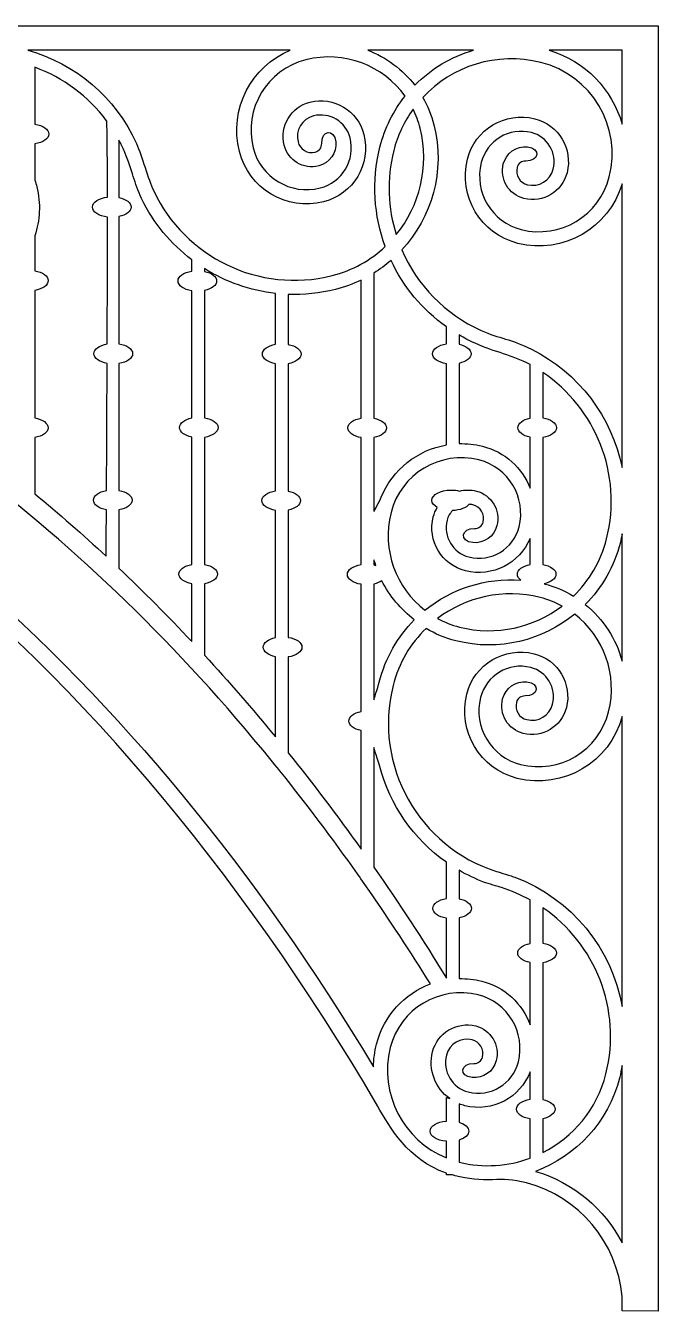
# Model space of a CAD drawing. Header units: centimetres. Extents: x -57 to 65, y -15 to 39.
# Drawn here: x 38.5 to 65, y -14.8 to 39.1 of the extents above; entities that cross this region are included whole.
import ezdxf

# ---------------------------------------------------------------- set-up
doc = ezdxf.new("R2010")
doc.units = ezdxf.units.CM
doc.header["$MEASUREMENT"] = 0
doc.layers.add('layer 1', color=7, linetype='Continuous')

msp = doc.modelspace()

# ---------------------------------------------------------------- linework, layer by layer
at = {"layer": 'layer 1', "color": 251}
for points, knots in [([(3.65986, 39.08282), (3.65986, 39.08282), (3.65986, 39.07591), (3.65986, 39.07591), (3.65986, 39.07591), (3.65986, 39.07591), (-57.24588, 39.08034), (-57.24588, 39.08034), (-57.24588, 39.08034), (-57.24588, 39.08034), (-57.24588, -14.76197), (-57.24588, -14.76197), (-57.24588, -14.76197), (-57.24588, -14.76197), (-55.72585, -14.75709), (-55.72585, -14.75709), (-55.72585, -14.75709), (-55.72585, -14.75709), (-55.72585, -14.15892), (-55.72585, -14.15892), (-55.72585, -14.15892), (-55.53004, -11.87684), (-53.9059, -9.97495), (-51.72323, -9.39904), (-51.72323, -9.39904), (-51.13109, -9.24296), (-50.75898, -9.24624), (-50.29951, -9.26229), (-50.29951, -9.26229), (-49.78382, -9.28082), (-49.25766, -9.23098), (-48.73159, -9.09885), (-48.73159, -9.09885), (-48.67626, -9.0851), (-48.62491, -9.06736), (-48.57143, -9.05167), (-48.57143, -9.05167), (-48.57143, -9.05167), (-48.35788, -9.05167), (-48.35788, -9.05167), (-48.35788, -9.05167), (-48.35788, -9.05167), (-48.35788, -8.98613), (-48.35788, -8.98613), (-48.35788, -8.98613), (-46.73037, -8.41998), (-45.999, -7.06579), (-45.47471, -6.17062), (-45.47471, -6.17062), (-33.79489, 13.76541), (-17.38569, 27.05625), (1.39472, 28.83878), (1.39472, 28.83878), (3.35133, 29.02439), (4.46767, 29.02138), (6.13766, 28.8723), (6.13766, 28.8723), (25.02529, 27.18697), (41.53106, 13.86767), (53.26347, -6.15909), (53.26347, -6.15909), (53.78803, -7.05444), (54.5194, -8.40854), (56.14665, -8.97469), (56.14665, -8.97469), (56.14665, -8.97469), (56.14665, -9.04031), (56.14665, -9.04031), (56.14665, -9.04031), (56.14665, -9.04031), (56.36082, -9.04031), (56.36082, -9.04031), (56.36082, -9.04031), (56.41394, -9.0561), (56.46564, -9.07366), (56.52089, -9.08723), (56.52089, -9.08723), (57.04669, -9.21954), (57.57285, -9.26938), (58.0888, -9.25103), (58.0888, -9.25103), (58.54774, -9.2348), (58.92074, -9.23143), (59.51226, -9.3876), (59.51226, -9.3876), (61.69492, -9.96333), (63.31906, -11.86549), (63.51488, -14.14757), (63.51488, -14.14757), (63.51488, -14.14757), (63.51488, -14.74565), (63.51488, -14.74565), (63.51488, -14.74565), (63.51488, -14.74565), (65.0349, -14.7507), (65.0349, -14.7507), (65.0349, -14.7507), (65.0349, -14.7507), (65.0349, 39.09178), (65.0349, 39.09178), (65.0349, 39.09178), (65.0349, 39.09178), (3.65986, 39.08282), (3.65986, 39.08282)], [0, 0, 0, 0, 0.03846154, 0.03846154, 0.03846154, 0.03846154, 0.07692308, 0.07692308, 0.07692308, 0.07692308, 0.11538462, 0.11538462, 0.11538462, 0.11538462, 0.15384615, 0.15384615, 0.15384615, 0.15384615, 0.19230769, 0.19230769, 0.19230769, 0.19230769, 0.23076923, 0.23076923, 0.23076923, 0.23076923, 0.26923077, 0.26923077, 0.26923077, 0.26923077, 0.30769231, 0.30769231, 0.30769231, 0.30769231, 0.34615385, 0.34615385, 0.34615385, 0.34615385, 0.38461538, 0.38461538, 0.38461538, 0.38461538, 0.42307692, 0.42307692, 0.42307692, 0.42307692, 0.46153846, 0.46153846, 0.46153846, 0.46153846, 0.5, 0.5, 0.5, 0.5, 0.53846154, 0.53846154, 0.53846154, 0.53846154, 0.57692308, 0.57692308, 0.57692308, 0.57692308, 0.61538462, 0.61538462, 0.61538462, 0.61538462, 0.65384615, 0.65384615, 0.65384615, 0.65384615, 0.69230769, 0.69230769, 0.69230769, 0.69230769, 0.73076923, 0.73076923, 0.73076923, 0.73076923, 0.76923077, 0.76923077, 0.76923077, 0.76923077, 0.80769231, 0.80769231, 0.80769231, 0.80769231, 0.84615385, 0.84615385, 0.84615385, 0.84615385, 0.88461538, 0.88461538, 0.88461538, 0.88461538, 0.92307692, 0.92307692, 0.92307692, 0.92307692, 0.96153846, 0.96153846, 0.96153846, 0.96153846, 1, 1, 1, 1]), ([(49.60485, 38.06998), (47.96413, 37.39217), (47.02373, 35.60051), (47.46857, 33.82827), (47.46857, 33.82827), (47.86002, 32.27002), (49.44106, 31.32466), (50.99922, 31.71575), (50.99922, 31.71575), (52.24575, 32.02889), (53.00159, 33.29377), (52.68872, 34.54004), (52.68872, 34.54004), (52.43819, 35.53737), (51.42667, 36.14183), (50.42969, 35.8913), (50.42969, 35.8913), (49.63172, 35.69088), (49.1484, 34.88129), (49.34883, 34.08367), (49.34883, 34.08367), (49.50916, 33.4456), (50.15717, 33.05894), (50.79516, 33.21919), (50.79516, 33.21919), (51.25711, 33.33537), (51.5534, 33.77027), (51.51127, 34.22991), (51.51127, 34.22991), (51.45806, 34.8075), (50.89439, 34.71412), (50.91914, 34.15959), (50.91914, 34.15959), (50.9265, 33.99331), (50.81653, 33.83882), (50.64972, 33.79714), (50.64972, 33.79714), (50.33135, 33.71723), (50.00623, 33.91065), (49.92686, 34.22867), (49.92686, 34.22867), (49.80643, 34.70694), (50.09731, 35.19354), (50.57451, 35.31344), (50.57451, 35.31344), (51.25161, 35.48362), (51.94112, 35.0716), (52.11068, 34.39504), (52.11068, 34.39504), (52.34347, 33.46901), (51.77954, 32.52631), (50.85378, 32.29369), (50.85378, 32.29369), (49.61674, 31.98313), (48.3577, 32.73649), (48.04669, 33.97344), (48.04669, 33.97344), (47.63813, 35.59971), (48.62863, 37.25489), (50.25437, 37.66319), (50.25437, 37.66319), (51.86689, 38.0682), (53.49866, 37.41239), (54.41804, 36.14094), (54.41804, 36.14094), (53.93312, 35.52885), (53.56437, 34.80981), (53.36147, 34.0035), (53.36147, 34.0035), (53.00159, 32.57012), (53.11191, 31.13177), (53.5845, 29.84125), (53.5845, 29.84125), (52.97534, 29.2704), (52.21887, 28.84047), (51.35333, 28.62293), (51.35333, 28.62293), (48.28738, 27.85307), (45.17292, 29.40742), (43.87815, 32.16821), (43.87815, 32.16821), (43.63037, 32.69543), (43.39598, 33.60966), (43.15068, 34.15613), (43.15068, 34.15613), (42.276, 36.10245), (40.58189, 37.50879), (38.59929, 38.06998), (38.59929, 38.06998), (38.59929, 38.06998), (49.60485, 38.06998), (49.60485, 38.06998)], [0, 0, 0, 0, 0.04347826, 0.04347826, 0.04347826, 0.04347826, 0.08695652, 0.08695652, 0.08695652, 0.08695652, 0.13043478, 0.13043478, 0.13043478, 0.13043478, 0.17391304, 0.17391304, 0.17391304, 0.17391304, 0.2173913, 0.2173913, 0.2173913, 0.2173913, 0.26086957, 0.26086957, 0.26086957, 0.26086957, 0.30434783, 0.30434783, 0.30434783, 0.30434783, 0.34782609, 0.34782609, 0.34782609, 0.34782609, 0.39130435, 0.39130435, 0.39130435, 0.39130435, 0.43478261, 0.43478261, 0.43478261, 0.43478261, 0.47826087, 0.47826087, 0.47826087, 0.47826087, 0.52173913, 0.52173913, 0.52173913, 0.52173913, 0.56521739, 0.56521739, 0.56521739, 0.56521739, 0.60869565, 0.60869565, 0.60869565, 0.60869565, 0.65217391, 0.65217391, 0.65217391, 0.65217391, 0.69565217, 0.69565217, 0.69565217, 0.69565217, 0.73913043, 0.73913043, 0.73913043, 0.73913043, 0.7826087, 0.7826087, 0.7826087, 0.7826087, 0.82608696, 0.82608696, 0.82608696, 0.82608696, 0.86956522, 0.86956522, 0.86956522, 0.86956522, 0.91304348, 0.91304348, 0.91304348, 0.91304348, 0.95652174, 0.95652174, 0.95652174, 0.95652174, 1, 1, 1, 1]), ([(57.28534, 38.06998), (56.35283, 37.79728), (55.50502, 37.29027), (54.82376, 36.5981), (54.82376, 36.5981), (54.31233, 37.2642), (53.62672, 37.77032), (52.85252, 38.06998), (52.85252, 38.06998), (52.85252, 38.06998), (57.28534, 38.06998), (57.28534, 38.06998)], [0, 0, 0, 0, 0.33333333, 0.33333333, 0.33333333, 0.33333333, 0.66666667, 0.66666667, 0.66666667, 0.66666667, 1, 1, 1, 1]), ([(63.51488, 20.58168), (63.08627, 22.70032), (61.70344, 24.55353), (59.72004, 25.53853), (59.72004, 25.53853), (58.85112, 25.97024), (58.3913, 25.97849), (57.60486, 26.32808), (57.60486, 26.32808), (56.08368, 27.00464), (54.91723, 28.22838), (54.28111, 29.69732), (54.28111, 29.69732), (55.53988, 31.05932), (56.11055, 33.00733), (55.62546, 34.94026), (55.62546, 34.94026), (55.52152, 35.35379), (55.36021, 35.73699), (55.15854, 36.08977), (55.15854, 36.08977), (56.38192, 37.39465), (58.25721, 38.01792), (60.11167, 37.55242), (60.11167, 37.55242), (62.22347, 37.02174), (63.51, 34.8718), (62.97994, 32.75946), (62.97994, 32.75946), (62.57147, 31.13372), (60.91584, 30.14322), (59.28984, 30.55161), (59.28984, 30.55161), (58.05307, 30.86226), (57.2997, 32.12183), (57.61036, 33.35913), (57.61036, 33.35913), (57.84289, 34.28454), (58.78541, 34.84856), (59.71144, 34.61595), (59.71144, 34.61595), (60.38791, 34.44603), (60.80002, 33.75679), (60.63046, 33.07934), (60.63046, 33.07934), (60.51012, 32.60205), (60.02369, 32.31152), (59.54525, 32.4316), (59.54525, 32.4316), (59.2275, 32.5115), (59.03355, 32.83599), (59.11327, 33.1549), (59.11327, 33.1549), (59.1554, 33.32144), (59.30997, 33.43114), (59.4759, 33.42378), (59.4759, 33.42378), (60.03043, 33.39931), (60.1239, 33.96315), (59.54649, 34.01619), (59.54649, 34.01619), (59.08693, 34.05831), (58.65194, 33.76167), (58.53586, 33.29989), (58.53586, 33.29989), (58.37569, 32.662), (58.76191, 32.01408), (59.39981, 31.85356), (59.39981, 31.85356), (60.19786, 31.65358), (61.00745, 32.13664), (61.20788, 32.93434), (61.20788, 32.93434), (61.45814, 33.9314), (60.85412, 34.94328), (59.85661, 35.19381), (59.85661, 35.19381), (58.61035, 35.50686), (57.34546, 34.75066), (57.03232, 33.50413), (57.03232, 33.50413), (56.64097, 31.94615), (57.58624, 30.36502), (59.14475, 29.97366), (59.14475, 29.97366), (61.04443, 29.49663), (62.9677, 30.61173), (63.51488, 32.4747), (63.51488, 32.4747), (63.51488, 32.4747), (63.51488, 20.58168), (63.51488, 20.58168)], [0, 0, 0, 0, 0.04347826, 0.04347826, 0.04347826, 0.04347826, 0.08695652, 0.08695652, 0.08695652, 0.08695652, 0.13043478, 0.13043478, 0.13043478, 0.13043478, 0.17391304, 0.17391304, 0.17391304, 0.17391304, 0.2173913, 0.2173913, 0.2173913, 0.2173913, 0.26086957, 0.26086957, 0.26086957, 0.26086957, 0.30434783, 0.30434783, 0.30434783, 0.30434783, 0.34782609, 0.34782609, 0.34782609, 0.34782609, 0.39130435, 0.39130435, 0.39130435, 0.39130435, 0.43478261, 0.43478261, 0.43478261, 0.43478261, 0.47826087, 0.47826087, 0.47826087, 0.47826087, 0.52173913, 0.52173913, 0.52173913, 0.52173913, 0.56521739, 0.56521739, 0.56521739, 0.56521739, 0.60869565, 0.60869565, 0.60869565, 0.60869565, 0.65217391, 0.65217391, 0.65217391, 0.65217391, 0.69565217, 0.69565217, 0.69565217, 0.69565217, 0.73913043, 0.73913043, 0.73913043, 0.73913043, 0.7826087, 0.7826087, 0.7826087, 0.7826087, 0.82608696, 0.82608696, 0.82608696, 0.82608696, 0.86956522, 0.86956522, 0.86956522, 0.86956522, 0.91304348, 0.91304348, 0.91304348, 0.91304348, 0.95652174, 0.95652174, 0.95652174, 0.95652174, 1, 1, 1, 1]), ([(63.51488, 34.97352), (63.09966, 36.41648), (61.98084, 37.61264), (60.45389, 38.06998), (60.45389, 38.06998), (60.45389, 38.06998), (63.51488, 38.06998), (63.51488, 38.06998), (63.51488, 38.06998), (63.51488, 38.06998), (63.51488, 34.97352), (63.51488, 34.97352)], [0, 0, 0, 0, 0.33333333, 0.33333333, 0.33333333, 0.33333333, 0.66666667, 0.66666667, 0.66666667, 0.66666667, 1, 1, 1, 1]), ([(41.92277, 24.94613), (41.91541, 22.98215), (41.90566, 21.08434), (41.89803, 19.62151), (41.89803, 19.62151), (41.57939, 19.56316), (41.34935, 19.40415), (41.34935, 19.21445), (41.34935, 19.21445), (41.34935, 19.02574), (41.57753, 18.86708), (41.89378, 18.8082), (41.89378, 18.8082), (41.8873, 17.61488), (41.88242, 16.86666), (41.88242, 16.86666), (41.88242, 16.86666), (40.90115, 17.77646), (39.90328, 18.64963), (38.88893, 19.486), (38.88893, 19.486), (38.88893, 19.486), (38.88893, 21.84134), (38.88893, 21.84134), (38.88893, 21.84134), (39.21306, 21.898), (39.44896, 22.05834), (39.44896, 22.25008), (39.44896, 22.25008), (39.44896, 22.44181), (39.21306, 22.60232), (38.88893, 22.6589), (38.88893, 22.6589), (38.88893, 22.6589), (38.88893, 28.00552), (38.88893, 28.00552), (38.88893, 28.00552), (39.21528, 28.0613), (39.45322, 28.22243), (39.45322, 28.41505), (39.45322, 28.41505), (39.45322, 28.60767), (39.21528, 28.76881), (38.88893, 28.82459), (38.88893, 28.82459), (38.88893, 28.82459), (38.88893, 30.29345), (38.88893, 30.29345), (38.88893, 30.29345), (39.10647, 30.93347), (39.15045, 31.64028), (38.97389, 32.34451), (38.97389, 32.34451), (38.94976, 32.43922), (38.9213, 32.53163), (38.88893, 32.62191), (38.88893, 32.62191), (38.88893, 32.62191), (38.88893, 34.1407), (38.88893, 34.1407), (38.88893, 34.1407), (39.22743, 34.19266), (39.47619, 34.35699), (39.47619, 34.55387), (39.47619, 34.55387), (39.47619, 34.7511), (39.22743, 34.91552), (38.88893, 34.96731), (38.88893, 34.96731), (38.88893, 34.96731), (38.88893, 37.34916), (38.88893, 37.34916), (38.88893, 37.34916), (40.08234, 36.91479), (41.13456, 36.13846), (41.90016, 35.10716), (41.90016, 35.10716), (41.9249, 35.07373), (41.93528, 33.78827), (41.93741, 31.91422), (41.93741, 31.91422), (41.57842, 31.87006), (41.30989, 31.69925), (41.30989, 31.49422), (41.30989, 31.49422), (41.30989, 31.28909), (41.57842, 31.1182), (41.93776, 31.07413), (41.93776, 31.07413), (41.93741, 29.49752), (41.93288, 27.62365), (41.92579, 25.76148), (41.92579, 25.76148), (41.60502, 25.70384), (41.37223, 25.54403), (41.37223, 25.35345), (41.37223, 25.35345), (41.37223, 25.16367), (41.60352, 25.00404), (41.92277, 24.94613)], [0, 0, 0, 0, 0.04, 0.04, 0.04, 0.04, 0.08, 0.08, 0.08, 0.08, 0.12, 0.12, 0.12, 0.12, 0.16, 0.16, 0.16, 0.16, 0.2, 0.2, 0.2, 0.2, 0.24, 0.24, 0.24, 0.24, 0.28, 0.28, 0.28, 0.28, 0.32, 0.32, 0.32, 0.32, 0.36, 0.36, 0.36, 0.36, 0.4, 0.4, 0.4, 0.4, 0.44, 0.44, 0.44, 0.44, 0.48, 0.48, 0.48, 0.48, 0.52, 0.52, 0.52, 0.52, 0.56, 0.56, 0.56, 0.56, 0.6, 0.6, 0.6, 0.6, 0.64, 0.64, 0.64, 0.64, 0.68, 0.68, 0.68, 0.68, 0.72, 0.72, 0.72, 0.72, 0.76, 0.76, 0.76, 0.76, 0.8, 0.8, 0.8, 0.8, 0.84, 0.84, 0.84, 0.84, 0.88, 0.88, 0.88, 0.88, 0.92, 0.92, 0.92, 0.92, 0.96, 0.96, 0.96, 0.96, 1, 1, 1, 1]), ([(53.93959, 33.85851), (54.10144, 34.50261), (54.38345, 35.08446), (54.75069, 35.59235), (54.75069, 35.59235), (54.87502, 35.34226), (54.97683, 35.07666), (55.04733, 34.79509), (55.04733, 34.79509), (55.4543, 33.176), (55.02658, 31.54344), (54.04468, 30.34001), (54.04468, 30.34001), (53.69784, 31.44553), (53.63736, 32.65481), (53.93959, 33.85851)], [0, 0, 0, 0, 0.25, 0.25, 0.25, 0.25, 0.5, 0.5, 0.5, 0.5, 0.75, 0.75, 0.75, 0.75, 1, 1, 1, 1]), ([(45.47143, 27.98822), (45.47143, 27.98822), (45.47143, 22.66023), (45.47143, 22.66023), (45.47143, 22.66023), (45.17106, 22.59718), (44.95724, 22.44181), (44.95724, 22.25894), (44.95724, 22.25894), (44.95724, 22.07626), (45.17106, 21.92088), (45.47143, 21.85792), (45.47143, 21.85792), (45.47143, 21.85792), (45.47143, 16.52523), (45.47143, 16.52523), (45.47143, 16.52523), (45.15882, 16.46537), (44.93427, 16.30743), (44.93427, 16.12013), (44.93427, 16.12013), (44.93427, 15.93283), (45.15882, 15.77515), (45.47143, 15.71502), (45.47143, 15.71502), (45.47143, 15.71502), (45.47143, 13.29575), (45.47143, 13.29575), (45.47143, 13.29575), (44.4733, 14.35835), (43.45469, 15.38273), (42.41709, 16.36525), (42.41709, 16.36525), (42.41709, 16.36525), (42.41709, 18.80687), (42.41709, 18.80687), (42.41709, 18.80687), (42.73733, 18.86478), (42.96888, 19.02423), (42.96888, 19.21445), (42.96888, 19.21445), (42.96888, 19.40459), (42.73733, 19.5644), (42.41709, 19.62195), (42.41709, 19.62195), (42.41709, 19.62195), (42.41709, 24.94223), (42.41709, 24.94223), (42.41709, 24.94223), (42.74895, 24.99615), (42.99211, 25.15879), (42.99211, 25.35345), (42.99211, 25.35345), (42.99211, 25.5482), (42.74895, 25.71075), (42.41709, 25.76485), (42.41709, 25.76485), (42.41709, 25.76485), (42.41709, 31.0931), (42.41709, 31.0931), (42.41709, 31.0931), (42.71711, 31.15651), (42.92977, 31.31188), (42.92977, 31.49422), (42.92977, 31.49422), (42.92977, 31.67664), (42.71711, 31.83183), (42.41709, 31.89506), (42.41709, 31.89506), (42.41709, 31.89506), (42.41709, 34.29465), (42.41709, 34.29465), (42.41709, 34.29465), (42.49868, 34.14096), (42.5769, 33.98444), (42.64652, 33.82268), (42.64652, 33.82268), (43.00799, 32.98595), (43.04249, 32.52995), (43.36973, 31.84913), (43.36973, 31.84913), (43.86467, 30.81978), (44.59488, 29.95291), (45.47143, 29.28654), (45.47143, 29.28654), (45.47143, 29.28654), (45.47143, 28.81129), (45.47143, 28.81129), (45.47143, 28.81129), (45.13869, 28.75772), (44.89516, 28.59481), (44.89516, 28.3998), (44.89516, 28.3998), (44.89516, 28.20487), (45.13869, 28.04205), (45.47143, 27.98822)], [0, 0, 0, 0, 0.04166667, 0.04166667, 0.04166667, 0.04166667, 0.08333333, 0.08333333, 0.08333333, 0.08333333, 0.125, 0.125, 0.125, 0.125, 0.16666667, 0.16666667, 0.16666667, 0.16666667, 0.20833333, 0.20833333, 0.20833333, 0.20833333, 0.25, 0.25, 0.25, 0.25, 0.29166667, 0.29166667, 0.29166667, 0.29166667, 0.33333333, 0.33333333, 0.33333333, 0.33333333, 0.375, 0.375, 0.375, 0.375, 0.41666667, 0.41666667, 0.41666667, 0.41666667, 0.45833333, 0.45833333, 0.45833333, 0.45833333, 0.5, 0.5, 0.5, 0.5, 0.54166667, 0.54166667, 0.54166667, 0.54166667, 0.58333333, 0.58333333, 0.58333333, 0.58333333, 0.625, 0.625, 0.625, 0.625, 0.66666667, 0.66666667, 0.66666667, 0.66666667, 0.70833333, 0.70833333, 0.70833333, 0.70833333, 0.75, 0.75, 0.75, 0.75, 0.79166667, 0.79166667, 0.79166667, 0.79166667, 0.83333333, 0.83333333, 0.83333333, 0.83333333, 0.875, 0.875, 0.875, 0.875, 0.91666667, 0.91666667, 0.91666667, 0.91666667, 0.95833333, 0.95833333, 0.95833333, 0.95833333, 1, 1, 1, 1]), ([(53.21975, -3.57185), (53.14065, -3.88694), (53.09817, -4.20292), (53.08655, -4.51509), (53.08655, -4.51509), (43.27439, 11.82113), (30.04413, 23.46468), (15.08117, 27.89555), (15.08117, 27.89555), (16.39066, 28.07886), (17.61546, 28.62452), (18.62184, 29.45211), (18.62184, 29.45211), (22.07729, 28.46605), (25.44023, 27.09261), (28.68577, 25.35859), (28.68577, 25.35859), (29.03341, 25.17289), (30.50723, 24.34264), (30.89531, 24.11144), (30.89531, 24.11144), (32.06025, 23.41839), (33.20869, 22.67815), (34.34038, 21.89384), (34.34038, 21.89384), (34.48759, 21.79185), (35.42674, 21.12469), (35.67789, 20.94049), (35.67789, 20.94049), (40.25465, 17.58535), (44.53564, 13.48695), (48.44931, 8.75562), (48.44931, 8.75562), (48.62836, 8.53932), (49.11107, 7.94515), (49.16029, 7.88467), (49.16029, 7.88467), (50.27876, 6.49447), (51.36583, 5.05195), (52.42054, 3.5603), (52.42054, 3.5603), (52.47118, 3.4882), (52.79292, 3.03051), (52.8675, 2.92249), (52.8675, 2.92249), (53.76231, 1.63349), (54.63336, 0.30892), (55.47877, -1.05095), (55.47877, -1.05095), (54.39569, -1.45499), (53.52278, -2.36594), (53.21975, -3.57185)], [0, 0, 0, 0, 0.07692308, 0.07692308, 0.07692308, 0.07692308, 0.15384615, 0.15384615, 0.15384615, 0.15384615, 0.23076923, 0.23076923, 0.23076923, 0.23076923, 0.30769231, 0.30769231, 0.30769231, 0.30769231, 0.38461538, 0.38461538, 0.38461538, 0.38461538, 0.46153846, 0.46153846, 0.46153846, 0.46153846, 0.53846154, 0.53846154, 0.53846154, 0.53846154, 0.61538462, 0.61538462, 0.61538462, 0.61538462, 0.69230769, 0.69230769, 0.69230769, 0.69230769, 0.76923077, 0.76923077, 0.76923077, 0.76923077, 0.84615385, 0.84615385, 0.84615385, 0.84615385, 0.92307692, 0.92307692, 0.92307692, 0.92307692, 1, 1, 1, 1]), ([(56.15676, 24.93256), (56.15489, 23.48153), (56.14665, 21.53165), (56.14665, 21.53165), (56.14665, 21.53165), (54.9426, 21.31944), (53.89374, 20.50754), (53.41281, 19.33835), (53.41281, 19.33835), (53.34683, 19.17809), (53.10792, 18.74009), (53.10792, 18.74009), (53.10792, 18.74009), (53.10792, 18.74009), (53.10792, 21.83974), (53.10792, 21.83974), (53.10792, 21.83974), (53.41681, 21.90058), (53.63896, 22.05781), (53.63896, 22.24396), (53.63896, 22.24396), (53.63896, 22.42992), (53.41681, 22.58707), (53.10792, 22.64791), (53.10792, 22.64791), (53.10792, 22.64791), (53.10792, 28.73139), (53.10792, 28.73139), (53.10792, 28.73139), (53.36182, 28.89031), (53.60286, 29.06643), (53.82652, 29.26029), (53.82652, 29.26029), (54.34408, 28.1584), (55.13965, 27.19371), (56.14851, 26.47733), (56.14851, 26.47733), (56.15277, 26.47423), (56.15516, 26.18991), (56.1564, 25.76148), (56.1564, 25.76148), (55.81426, 25.71093), (55.56187, 25.54545), (55.56187, 25.34698), (55.56187, 25.34698), (55.56187, 25.14877), (55.81426, 24.98311), (56.15676, 24.93256)], [0, 0, 0, 0, 0.08333333, 0.08333333, 0.08333333, 0.08333333, 0.16666667, 0.16666667, 0.16666667, 0.16666667, 0.25, 0.25, 0.25, 0.25, 0.33333333, 0.33333333, 0.33333333, 0.33333333, 0.41666667, 0.41666667, 0.41666667, 0.41666667, 0.5, 0.5, 0.5, 0.5, 0.58333333, 0.58333333, 0.58333333, 0.58333333, 0.66666667, 0.66666667, 0.66666667, 0.66666667, 0.75, 0.75, 0.75, 0.75, 0.83333333, 0.83333333, 0.83333333, 0.83333333, 0.91666667, 0.91666667, 0.91666667, 0.91666667, 1, 1, 1, 1]), ([(48.98398, 24.93087), (48.98398, 24.93087), (48.98398, 19.61042), (48.98398, 19.61042), (48.98398, 19.61042), (48.65284, 19.55615), (48.41083, 19.39359), (48.41083, 19.19929), (48.41083, 19.19929), (48.41083, 19.00481), (48.65284, 18.84261), (48.98398, 18.78842), (48.98398, 18.78842), (48.98398, 18.78842), (48.98398, 13.45928), (48.98398, 13.45928), (48.98398, 13.45928), (48.68521, 13.39561), (48.47281, 13.24068), (48.47281, 13.05861), (48.47281, 13.05861), (48.47281, 12.87654), (48.68521, 12.72135), (48.98398, 12.65776), (48.98398, 12.65776), (48.98398, 12.65776), (48.98398, 9.29552), (48.98398, 9.29552), (48.98398, 9.29552), (48.01361, 10.4774), (47.02072, 11.62088), (46.0061, 12.72303), (46.0061, 12.72303), (46.0061, 12.72303), (46.0061, 15.71316), (46.0061, 15.71316), (46.0061, 15.71316), (46.32411, 15.77169), (46.55416, 15.93052), (46.55416, 16.12013), (46.55416, 16.12013), (46.55416, 16.30955), (46.32411, 16.46874), (46.0061, 16.52692), (46.0061, 16.52692), (46.0061, 16.52692), (46.0061, 21.84852), (46.0061, 21.84852), (46.0061, 21.84852), (46.336, 21.90288), (46.57713, 22.06508), (46.57713, 22.25894), (46.57713, 22.25894), (46.57713, 22.45298), (46.336, 22.61501), (46.0061, 22.6699), (46.0061, 22.6699), (46.0061, 22.6699), (46.0061, 27.9994), (46.0061, 27.9994), (46.0061, 27.9994), (46.30398, 28.06307), (46.51478, 28.21818), (46.51478, 28.3998), (46.51478, 28.3998), (46.51478, 28.58142), (46.30398, 28.73635), (46.0061, 28.8002), (46.0061, 28.8002), (46.0061, 28.8002), (46.0061, 28.917), (46.0061, 28.917), (46.0061, 28.917), (46.90064, 28.35776), (47.91562, 27.99363), (48.98398, 27.87444), (48.98398, 27.87444), (48.98398, 27.87444), (48.98398, 25.74543), (48.98398, 25.74543), (48.98398, 25.74543), (48.66499, 25.68752), (48.43344, 25.52807), (48.43344, 25.33828), (48.43344, 25.33828), (48.43344, 25.14841), (48.66499, 24.98896), (48.98398, 24.93087)], [0, 0, 0, 0, 0.04545455, 0.04545455, 0.04545455, 0.04545455, 0.09090909, 0.09090909, 0.09090909, 0.09090909, 0.13636364, 0.13636364, 0.13636364, 0.13636364, 0.18181818, 0.18181818, 0.18181818, 0.18181818, 0.22727273, 0.22727273, 0.22727273, 0.22727273, 0.27272727, 0.27272727, 0.27272727, 0.27272727, 0.31818182, 0.31818182, 0.31818182, 0.31818182, 0.36363636, 0.36363636, 0.36363636, 0.36363636, 0.40909091, 0.40909091, 0.40909091, 0.40909091, 0.45454545, 0.45454545, 0.45454545, 0.45454545, 0.5, 0.5, 0.5, 0.5, 0.54545455, 0.54545455, 0.54545455, 0.54545455, 0.59090909, 0.59090909, 0.59090909, 0.59090909, 0.63636364, 0.63636364, 0.63636364, 0.63636364, 0.68181818, 0.68181818, 0.68181818, 0.68181818, 0.72727273, 0.72727273, 0.72727273, 0.72727273, 0.77272727, 0.77272727, 0.77272727, 0.77272727, 0.81818182, 0.81818182, 0.81818182, 0.81818182, 0.86363636, 0.86363636, 0.86363636, 0.86363636, 0.90909091, 0.90909091, 0.90909091, 0.90909091, 0.95454545, 0.95454545, 0.95454545, 0.95454545, 1, 1, 1, 1]), ([(52.57325, 21.83593), (52.57325, 21.83593), (52.57325, 16.51654), (52.57325, 16.51654), (52.57325, 16.51654), (52.23989, 16.46306), (51.9961, 16.29989), (51.9961, 16.10487), (51.9961, 16.10487), (51.9961, 15.90977), (52.23989, 15.74677), (52.57325, 15.69312), (52.57325, 15.69312), (52.57325, 15.69312), (52.57325, 10.36548), (52.57325, 10.36548), (52.57325, 10.36548), (52.272, 10.30252), (52.05818, 10.14715), (52.05818, 9.96419), (52.05818, 9.96419), (52.05818, 9.78133), (52.272, 9.62596), (52.57325, 9.56255), (52.57325, 9.56255), (52.57325, 9.56255), (52.57325, 4.60073), (52.57325, 4.60073), (52.57325, 4.60073), (51.58275, 5.9904), (50.56352, 7.33589), (49.51865, 8.63572), (49.51865, 8.63572), (49.51865, 8.63572), (49.51865, 12.64721), (49.51865, 12.64721), (49.51865, 12.64721), (49.85042, 12.70148), (50.09305, 12.86413), (50.09305, 13.05861), (50.09305, 13.05861), (50.09305, 13.25327), (49.85042, 13.41565), (49.51865, 13.46983), (49.51865, 13.46983), (49.51865, 13.46983), (49.51865, 18.79827), (49.51865, 18.79827), (49.51865, 18.79827), (49.81805, 18.86185), (50.03071, 19.01687), (50.03071, 19.19929), (50.03071, 19.19929), (50.03071, 19.38171), (49.81805, 19.53691), (49.51865, 19.60031), (49.51865, 19.60031), (49.51865, 19.60031), (49.51865, 24.93345), (49.51865, 24.93345), (49.51865, 24.93345), (49.83002, 24.99366), (50.05359, 25.15134), (50.05359, 25.33828), (50.05359, 25.33828), (50.05359, 25.52514), (49.83002, 25.68282), (49.51865, 25.74312), (49.51865, 25.74312), (49.51865, 25.74312), (49.51865, 27.8379), (49.51865, 27.8379), (49.51865, 27.8379), (50.17003, 27.8152), (50.8348, 27.8787), (51.49841, 28.04525), (51.49841, 28.04525), (51.877, 28.1404), (52.23475, 28.27405), (52.57325, 28.4374), (52.57325, 28.4374), (52.57325, 28.4374), (52.57325, 22.65172), (52.57325, 22.65172), (52.57325, 22.65172), (52.25187, 22.59425), (52.01907, 22.43445), (52.01907, 22.24396), (52.01907, 22.24396), (52.01907, 22.05338), (52.25187, 21.89339), (52.57325, 21.83593)], [0, 0, 0, 0, 0.04347826, 0.04347826, 0.04347826, 0.04347826, 0.08695652, 0.08695652, 0.08695652, 0.08695652, 0.13043478, 0.13043478, 0.13043478, 0.13043478, 0.17391304, 0.17391304, 0.17391304, 0.17391304, 0.2173913, 0.2173913, 0.2173913, 0.2173913, 0.26086957, 0.26086957, 0.26086957, 0.26086957, 0.30434783, 0.30434783, 0.30434783, 0.30434783, 0.34782609, 0.34782609, 0.34782609, 0.34782609, 0.39130435, 0.39130435, 0.39130435, 0.39130435, 0.43478261, 0.43478261, 0.43478261, 0.43478261, 0.47826087, 0.47826087, 0.47826087, 0.47826087, 0.52173913, 0.52173913, 0.52173913, 0.52173913, 0.56521739, 0.56521739, 0.56521739, 0.56521739, 0.60869565, 0.60869565, 0.60869565, 0.60869565, 0.65217391, 0.65217391, 0.65217391, 0.65217391, 0.69565217, 0.69565217, 0.69565217, 0.69565217, 0.73913043, 0.73913043, 0.73913043, 0.73913043, 0.7826087, 0.7826087, 0.7826087, 0.7826087, 0.82608696, 0.82608696, 0.82608696, 0.82608696, 0.86956522, 0.86956522, 0.86956522, 0.86956522, 0.91304348, 0.91304348, 0.91304348, 0.91304348, 0.95652174, 0.95652174, 0.95652174, 0.95652174, 1, 1, 1, 1]), ([(56.68132, 25.74614), (56.68132, 25.74614), (56.68132, 26.13705), (56.68132, 26.13705), (56.68132, 26.13705), (56.89886, 26.01032), (57.12251, 25.89096), (57.35619, 25.78684), (57.35619, 25.78684), (58.21225, 25.40568), (58.88474, 25.30192), (59.65956, 24.89531), (59.65956, 24.89531), (59.65956, 24.89531), (59.65956, 22.65367), (59.65956, 22.65367), (59.65956, 22.65367), (59.36008, 22.59017), (59.1475, 22.43507), (59.1475, 22.25265), (59.1475, 22.25265), (59.1475, 22.07031), (59.36008, 21.91512), (59.65956, 21.8518), (59.65956, 21.8518), (59.65956, 21.8518), (59.65956, 19.71534), (59.65956, 19.71534), (59.65956, 19.71534), (59.32806, 20.5612), (58.60946, 21.24077), (57.66144, 21.4788), (57.66144, 21.4788), (57.33269, 21.56127), (57.00421, 21.59258), (56.68132, 21.58433), (56.68132, 21.58433), (56.68132, 21.58433), (56.68132, 24.94835), (56.68132, 24.94835), (56.68132, 24.94835), (56.97521, 25.01308), (57.18175, 25.16721), (57.18175, 25.34698), (57.18175, 25.34698), (57.18175, 25.52709), (56.97521, 25.6814), (56.68132, 25.74614)], [0, 0, 0, 0, 0.08333333, 0.08333333, 0.08333333, 0.08333333, 0.16666667, 0.16666667, 0.16666667, 0.16666667, 0.25, 0.25, 0.25, 0.25, 0.33333333, 0.33333333, 0.33333333, 0.33333333, 0.41666667, 0.41666667, 0.41666667, 0.41666667, 0.5, 0.5, 0.5, 0.5, 0.58333333, 0.58333333, 0.58333333, 0.58333333, 0.66666667, 0.66666667, 0.66666667, 0.66666667, 0.75, 0.75, 0.75, 0.75, 0.83333333, 0.83333333, 0.83333333, 0.83333333, 0.91666667, 0.91666667, 0.91666667, 0.91666667, 1, 1, 1, 1]), ([(60.19387, 22.66378), (60.19387, 22.66378), (60.19387, 24.56807), (60.19387, 24.56807), (60.19387, 24.56807), (62.39605, 23.07758), (63.55035, 20.31874), (62.86625, 17.59422), (62.86625, 17.59422), (62.62858, 16.64699), (62.13364, 15.83324), (61.48013, 15.19773), (61.48013, 15.19773), (61.10554, 15.42485), (60.69192, 15.60133), (60.24584, 15.71529), (60.24584, 15.71529), (60.53885, 15.7802), (60.74415, 15.93389), (60.74415, 16.11401), (60.74415, 16.11401), (60.74415, 16.30361), (60.51313, 16.46306), (60.19387, 16.52097), (60.19387, 16.52097), (60.19387, 16.52097), (60.19387, 21.8416), (60.19387, 21.8416), (60.19387, 21.8416), (60.52511, 21.89596), (60.76703, 22.05834), (60.76703, 22.25265), (60.76703, 22.25265), (60.76703, 22.44704), (60.52511, 22.60942), (60.19387, 22.66378)], [0, 0, 0, 0, 0.11111111, 0.11111111, 0.11111111, 0.11111111, 0.22222222, 0.22222222, 0.22222222, 0.22222222, 0.33333333, 0.33333333, 0.33333333, 0.33333333, 0.44444444, 0.44444444, 0.44444444, 0.44444444, 0.55555556, 0.55555556, 0.55555556, 0.55555556, 0.66666667, 0.66666667, 0.66666667, 0.66666667, 0.77777778, 0.77777778, 0.77777778, 0.77777778, 0.88888889, 0.88888889, 0.88888889, 0.88888889, 1, 1, 1, 1]), ([(57.516, 20.90094), (58.75277, 20.59019), (59.50614, 19.33081), (59.19575, 18.0935), (59.19575, 18.0935), (58.96295, 17.16792), (58.0207, 16.60425), (57.0944, 16.83669), (57.0944, 16.83669), (56.41793, 17.00669), (56.00546, 17.69567), (56.176, 18.37321), (56.176, 18.37321), (56.21626, 18.5331), (56.29998, 18.66985), (56.40879, 18.77938), (56.40879, 18.77938), (56.72131, 18.79188), (56.98435, 18.89688), (57.0983, 19.04489), (57.0983, 19.04489), (57.15178, 19.04135), (57.20676, 19.03478), (57.26086, 19.02104), (57.26086, 19.02104), (57.57897, 18.94113), (57.7723, 18.61638), (57.6923, 18.29774), (57.6923, 18.29774), (57.65044, 18.13101), (57.4964, 18.0214), (57.32994, 18.02885), (57.32994, 18.02885), (56.77505, 18.05333), (56.68132, 17.48948), (57.25935, 17.43627), (57.25935, 17.43627), (57.71917, 17.39397), (58.15425, 17.69097), (58.26998, 18.15274), (58.26998, 18.15274), (58.43015, 18.79064), (58.04393, 19.43856), (57.40568, 19.5989), (57.40568, 19.5989), (57.16402, 19.65956), (56.92386, 19.65122), (56.69719, 19.59668), (56.69719, 19.59668), (56.59148, 19.62364), (56.47415, 19.64013), (56.3492, 19.64013), (56.3492, 19.64013), (55.90188, 19.64013), (55.53926, 19.4468), (55.53926, 19.20816), (55.53926, 19.20816), (55.53926, 19.09189), (55.62599, 18.98716), (55.76593, 18.90956), (55.76593, 18.90956), (55.69507, 18.78895), (55.63397, 18.66081), (55.59796, 18.51829), (55.59796, 18.51829), (55.34744, 17.52105), (55.95234, 16.50936), (56.94923, 16.259), (56.94923, 16.259), (58.07967, 15.97495), (59.22235, 16.57197), (59.65956, 17.61452), (59.65956, 17.61452), (59.65956, 17.61452), (59.65956, 16.51849), (59.65956, 16.51849), (59.65956, 16.51849), (59.34793, 16.45836), (59.12453, 16.30069), (59.12453, 16.11401), (59.12453, 16.11401), (59.12453, 16.02142), (59.17987, 15.9362), (59.2721, 15.86587), (59.2721, 15.86587), (57.78879, 15.97868), (56.3562, 15.50617), (55.24962, 14.60196), (55.24962, 14.60196), (54.04282, 15.53322), (53.43179, 17.12295), (53.82617, 18.69318), (53.82617, 18.69318), (54.23437, 20.31891), (55.88973, 21.30941), (57.516, 20.90094)], [0, 0, 0, 0, 0.04166667, 0.04166667, 0.04166667, 0.04166667, 0.08333333, 0.08333333, 0.08333333, 0.08333333, 0.125, 0.125, 0.125, 0.125, 0.16666667, 0.16666667, 0.16666667, 0.16666667, 0.20833333, 0.20833333, 0.20833333, 0.20833333, 0.25, 0.25, 0.25, 0.25, 0.29166667, 0.29166667, 0.29166667, 0.29166667, 0.33333333, 0.33333333, 0.33333333, 0.33333333, 0.375, 0.375, 0.375, 0.375, 0.41666667, 0.41666667, 0.41666667, 0.41666667, 0.45833333, 0.45833333, 0.45833333, 0.45833333, 0.5, 0.5, 0.5, 0.5, 0.54166667, 0.54166667, 0.54166667, 0.54166667, 0.58333333, 0.58333333, 0.58333333, 0.58333333, 0.625, 0.625, 0.625, 0.625, 0.66666667, 0.66666667, 0.66666667, 0.66666667, 0.70833333, 0.70833333, 0.70833333, 0.70833333, 0.75, 0.75, 0.75, 0.75, 0.79166667, 0.79166667, 0.79166667, 0.79166667, 0.83333333, 0.83333333, 0.83333333, 0.83333333, 0.875, 0.875, 0.875, 0.875, 0.91666667, 0.91666667, 0.91666667, 0.91666667, 0.95833333, 0.95833333, 0.95833333, 0.95833333, 1, 1, 1, 1]), ([(63.51488, 12.47153), (63.26807, 13.40341), (62.72693, 14.23668), (61.97357, 14.84549), (61.97357, 14.84549), (62.66467, 15.5444), (63.18737, 16.42697), (63.44428, 17.44895), (63.44428, 17.44895), (63.47337, 17.56601), (63.492, 17.68299), (63.51488, 17.80014), (63.51488, 17.80014), (63.51488, 17.80014), (63.51488, 12.47153), (63.51488, 12.47153)], [0, 0, 0, 0, 0.25, 0.25, 0.25, 0.25, 0.5, 0.5, 0.5, 0.5, 0.75, 0.75, 0.75, 0.75, 1, 1, 1, 1]), ([(53.10792, 16.5051), (53.10792, 16.5051), (53.10792, 16.71634), (53.10792, 16.71634), (53.10792, 16.71634), (53.10792, 16.71634), (53.14517, 16.60709), (53.188, 16.48355), (53.188, 16.48355), (53.1614, 16.491), (53.13541, 16.49898), (53.10792, 16.5051)], [0, 0, 0, 0, 0.33333333, 0.33333333, 0.33333333, 0.33333333, 0.66666667, 0.66666667, 0.66666667, 0.66666667, 1, 1, 1, 1]), ([(53.33335, 11.59366), (53.26986, 11.341), (53.10792, 10.85599), (53.10792, 10.85599), (53.10792, 10.85599), (53.10792, 10.85599), (53.10792, 15.70456), (53.10792, 15.70456), (53.10792, 15.70456), (53.24175, 15.73329), (53.35597, 15.78109), (53.44341, 15.84166), (53.44341, 15.84166), (53.7562, 15.20705), (54.25424, 14.64125), (54.80354, 14.1973), (54.80354, 14.1973), (54.11279, 13.49839), (53.59, 12.61582), (53.33335, 11.59366)], [0, 0, 0, 0, 0.2, 0.2, 0.2, 0.2, 0.4, 0.4, 0.4, 0.4, 0.6, 0.6, 0.6, 0.6, 0.8, 0.8, 0.8, 0.8, 1, 1, 1, 1]), ([(60.99956, 14.78101), (59.81227, 13.88443), (58.24622, 13.51054), (56.69471, 13.9003), (56.69471, 13.9003), (56.36658, 13.98233), (56.06231, 14.10764), (55.77817, 14.26195), (55.77817, 14.26195), (56.96546, 15.158), (58.53124, 15.53242), (60.08302, 15.1424), (60.08302, 15.1424), (60.41053, 15.06028), (60.71542, 14.93497), (60.99956, 14.78101)], [0, 0, 0, 0, 0.25, 0.25, 0.25, 0.25, 0.5, 0.5, 0.5, 0.5, 0.75, 0.75, 0.75, 0.75, 1, 1, 1, 1]), ([(63.51488, -1.99134), (63.08441, 0.42687), (61.41655, 2.52395), (59.02281, 3.41894), (59.02281, 3.41894), (58.88536, 3.47029), (58.3733, 3.62336), (58.24985, 3.66273), (58.24985, 3.66273), (55.00219, 4.69349), (53.07005, 8.0999), (53.91112, 11.44857), (53.91112, 11.44857), (54.1488, 12.39579), (54.64347, 13.20955), (55.29733, 13.84487), (55.29733, 13.84487), (55.67672, 13.61465), (56.09654, 13.43622), (56.549, 13.32218), (56.549, 13.32218), (58.36106, 12.86723), (60.18439, 13.34319), (61.52776, 14.441), (61.52776, 14.441), (62.73429, 13.50939), (63.34567, 11.91992), (62.95121, 10.34943), (62.95121, 10.34943), (62.54273, 8.72387), (60.88773, 7.73355), (59.26173, 8.14176), (59.26173, 8.14176), (58.02433, 8.45241), (57.27097, 9.71198), (57.58198, 10.94928), (57.58198, 10.94928), (57.81415, 11.87469), (58.75668, 12.43872), (59.68271, 12.2061), (59.68271, 12.2061), (60.3598, 12.03601), (60.77164, 11.34694), (60.60173, 10.66958), (60.60173, 10.66958), (60.48201, 10.1922), (59.99496, 9.90149), (59.51687, 10.02175), (59.51687, 10.02175), (59.19876, 10.10165), (59.00508, 10.42614), (59.08516, 10.74505), (59.08516, 10.74505), (59.12728, 10.91177), (59.28133, 11.02138), (59.44752, 11.01393), (59.44752, 11.01393), (60.00232, 10.98946), (60.09579, 11.55322), (59.51811, 11.60634), (59.51811, 11.60634), (59.05829, 11.64846), (58.62383, 11.35182), (58.50712, 10.89022), (58.50712, 10.89022), (58.34696, 10.25197), (58.7338, 9.60414), (59.37107, 9.44389), (59.37107, 9.44389), (60.1694, 9.24356), (60.97881, 9.72679), (61.1795, 10.52449), (61.1795, 10.52449), (61.42976, 11.52173), (60.82539, 12.53325), (59.82815, 12.78396), (59.82815, 12.78396), (58.58162, 13.09701), (57.31735, 12.34063), (57.00395, 11.09428), (57.00395, 11.09428), (56.61285, 9.5363), (57.5575, 7.95517), (59.11602, 7.56381), (59.11602, 7.56381), (61.0478, 7.0788), (63.00557, 8.23842), (63.51488, 10.1577), (63.51488, 10.1577), (63.51488, 10.1577), (63.51488, -1.99134), (63.51488, -1.99134)], [0, 0, 0, 0, 0.04347826, 0.04347826, 0.04347826, 0.04347826, 0.08695652, 0.08695652, 0.08695652, 0.08695652, 0.13043478, 0.13043478, 0.13043478, 0.13043478, 0.17391304, 0.17391304, 0.17391304, 0.17391304, 0.2173913, 0.2173913, 0.2173913, 0.2173913, 0.26086957, 0.26086957, 0.26086957, 0.26086957, 0.30434783, 0.30434783, 0.30434783, 0.30434783, 0.34782609, 0.34782609, 0.34782609, 0.34782609, 0.39130435, 0.39130435, 0.39130435, 0.39130435, 0.43478261, 0.43478261, 0.43478261, 0.43478261, 0.47826087, 0.47826087, 0.47826087, 0.47826087, 0.52173913, 0.52173913, 0.52173913, 0.52173913, 0.56521739, 0.56521739, 0.56521739, 0.56521739, 0.60869565, 0.60869565, 0.60869565, 0.60869565, 0.65217391, 0.65217391, 0.65217391, 0.65217391, 0.69565217, 0.69565217, 0.69565217, 0.69565217, 0.73913043, 0.73913043, 0.73913043, 0.73913043, 0.7826087, 0.7826087, 0.7826087, 0.7826087, 0.82608696, 0.82608696, 0.82608696, 0.82608696, 0.86956522, 0.86956522, 0.86956522, 0.86956522, 0.91304348, 0.91304348, 0.91304348, 0.91304348, 0.95652174, 0.95652174, 0.95652174, 0.95652174, 1, 1, 1, 1]), ([(56.14665, 1.70763), (56.14665, 1.70763), (56.14665, -0.80042), (56.14665, -0.80042), (56.14665, -0.80042), (55.16714, 0.79517), (54.15314, 2.34384), (53.10792, 3.84302), (53.10792, 3.84302), (53.10792, 3.84302), (53.10792, 8.85149), (53.10792, 8.85149), (53.10792, 8.85149), (53.10792, 8.85149), (53.28999, 8.29633), (53.35171, 8.06363), (53.35171, 8.06363), (53.77766, 6.45022), (54.76567, 5.02038), (56.14665, 4.05152), (56.14665, 4.05152), (56.14665, 4.05152), (56.14665, 2.52794), (56.14665, 2.52794), (56.14665, 2.52794), (55.81852, 2.47261), (55.57925, 2.31085), (55.57925, 2.11761), (55.57925, 2.11761), (55.57925, 1.92463), (55.81852, 1.7627), (56.14665, 1.70763)], [0, 0, 0, 0, 0.125, 0.125, 0.125, 0.125, 0.25, 0.25, 0.25, 0.25, 0.375, 0.375, 0.375, 0.375, 0.5, 0.5, 0.5, 0.5, 0.625, 0.625, 0.625, 0.625, 0.75, 0.75, 0.75, 0.75, 0.875, 0.875, 0.875, 0.875, 1, 1, 1, 1]), ([(59.65956, 0.64999), (59.35644, 0.58756), (59.14076, 0.43157), (59.14076, 0.24799), (59.14076, 0.24799), (59.14076, 0.06433), (59.35644, -0.09166), (59.65956, -0.15392), (59.65956, -0.15392), (59.65956, -0.15392), (59.65956, -2.76262), (59.65956, -2.76262), (59.65956, -2.76262), (59.34083, -1.88475), (58.60671, -1.17564), (57.63271, -0.93123), (57.63271, -0.93123), (57.31372, -0.85115), (56.99508, -0.81966), (56.68132, -0.82534), (56.68132, -0.82534), (56.68132, -0.82534), (56.68132, 1.71587), (56.68132, 1.71587), (56.68132, 1.71587), (56.98373, 1.77848), (57.19887, 1.9343), (57.19887, 2.11761), (57.19887, 2.11761), (57.19887, 2.30109), (56.98373, 2.45691), (56.68132, 2.5197), (56.68132, 2.5197), (56.68132, 2.5197), (56.68132, 3.71089), (56.68132, 3.71089), (56.68132, 3.71089), (57.01982, 3.51658), (57.3742, 3.34409), (57.74942, 3.20513), (57.74942, 3.20513), (57.86852, 3.16114), (58.34306, 3.01889), (58.45578, 2.98386), (58.45578, 2.98386), (58.88048, 2.85226), (59.28186, 2.67835), (59.65956, 2.47092), (59.65956, 2.47092), (59.65956, 2.47092), (59.65956, 0.64999), (59.65956, 0.64999)], [0, 0, 0, 0, 0.07692308, 0.07692308, 0.07692308, 0.07692308, 0.15384615, 0.15384615, 0.15384615, 0.15384615, 0.23076923, 0.23076923, 0.23076923, 0.23076923, 0.30769231, 0.30769231, 0.30769231, 0.30769231, 0.38461538, 0.38461538, 0.38461538, 0.38461538, 0.46153846, 0.46153846, 0.46153846, 0.46153846, 0.53846154, 0.53846154, 0.53846154, 0.53846154, 0.61538462, 0.61538462, 0.61538462, 0.61538462, 0.69230769, 0.69230769, 0.69230769, 0.69230769, 0.76923077, 0.76923077, 0.76923077, 0.76923077, 0.84615385, 0.84615385, 0.84615385, 0.84615385, 0.92307692, 0.92307692, 0.92307692, 0.92307692, 1, 1, 1, 1]), ([(60.19387, -5.89224), (60.19387, -5.89224), (60.19387, -0.16208), (60.19387, -0.16208), (60.19387, -0.16208), (60.52174, -0.10692), (60.76065, 0.05502), (60.76065, 0.24799), (60.76065, 0.24799), (60.76065, 0.44105), (60.52174, 0.60264), (60.19387, 0.65797), (60.19387, 0.65797), (60.19387, 0.65797), (60.19387, 2.14191), (60.19387, 2.14191), (60.19387, 2.14191), (62.37867, 0.64724), (63.51949, -2.10237), (62.83787, -4.81545), (62.83787, -4.81545), (62.46425, -6.30258), (61.46515, -7.46832), (60.19387, -8.11109), (60.19387, -8.11109), (60.19387, -8.11109), (60.19387, -6.69394), (60.19387, -6.69394), (60.19387, -6.69394), (60.49327, -6.63009), (60.70531, -6.47507), (60.70531, -6.29283), (60.70531, -6.29283), (60.70531, -6.11085), (60.49327, -5.95548), (60.19387, -5.89224)], [0, 0, 0, 0, 0.11111111, 0.11111111, 0.11111111, 0.11111111, 0.22222222, 0.22222222, 0.22222222, 0.22222222, 0.33333333, 0.33333333, 0.33333333, 0.33333333, 0.44444444, 0.44444444, 0.44444444, 0.44444444, 0.55555556, 0.55555556, 0.55555556, 0.55555556, 0.66666667, 0.66666667, 0.66666667, 0.66666667, 0.77777778, 0.77777778, 0.77777778, 0.77777778, 0.88888889, 0.88888889, 0.88888889, 0.88888889, 1, 1, 1, 1]), ([(56.14753, -4.037), (56.26734, -3.55961), (56.75404, -3.26873), (57.23213, -3.38881), (57.23213, -3.38881), (57.55023, -3.46871), (57.74392, -3.79329), (57.66384, -4.11229), (57.66384, -4.11229), (57.62198, -4.27883), (57.46767, -4.38862), (57.30148, -4.38117), (57.30148, -4.38117), (56.74668, -4.3567), (56.6532, -4.92028), (57.23124, -4.9734), (57.23124, -4.9734), (57.69044, -5.01588), (58.12552, -4.71906), (58.24125, -4.25728), (58.24125, -4.25728), (58.40203, -3.6193), (58.01555, -2.97129), (57.3773, -2.81095), (57.3773, -2.81095), (56.57986, -2.61062), (55.76992, -3.09403), (55.5695, -3.89155), (55.5695, -3.89155), (55.37856, -4.65263), (55.68656, -5.42134), (56.28623, -5.85455), (56.28623, -5.85455), (56.28623, -5.85455), (56.14665, -5.80001), (56.14665, -5.80001), (56.14665, -5.80001), (56.14665, -5.80001), (56.14665, -6.79122), (56.14665, -6.79122), (56.14665, -6.79122), (55.76043, -6.82413), (55.46467, -7.00131), (55.46467, -7.21637), (55.46467, -7.21637), (55.46467, -7.43178), (55.76043, -7.60879), (56.14665, -7.64152), (56.14665, -7.64152), (56.14665, -7.64152), (56.14665, -8.33555), (56.14665, -8.33555), (56.14665, -8.33555), (54.35019, -7.60879), (53.3126, -5.64908), (53.79752, -3.71667), (53.79752, -3.71667), (54.206, -2.09093), (55.86126, -1.10061), (57.48789, -1.50882), (57.48789, -1.50882), (58.72466, -1.81965), (59.47802, -3.07904), (59.16701, -4.31626), (59.16701, -4.31626), (58.93484, -5.24193), (57.99196, -5.8056), (57.06629, -5.57299), (57.06629, -5.57299), (56.38955, -5.40325), (55.97735, -4.714), (56.14753, -4.037)], [0, 0, 0, 0, 0.05555556, 0.05555556, 0.05555556, 0.05555556, 0.11111111, 0.11111111, 0.11111111, 0.11111111, 0.16666667, 0.16666667, 0.16666667, 0.16666667, 0.22222222, 0.22222222, 0.22222222, 0.22222222, 0.27777778, 0.27777778, 0.27777778, 0.27777778, 0.33333333, 0.33333333, 0.33333333, 0.33333333, 0.38888889, 0.38888889, 0.38888889, 0.38888889, 0.44444444, 0.44444444, 0.44444444, 0.44444444, 0.5, 0.5, 0.5, 0.5, 0.55555556, 0.55555556, 0.55555556, 0.55555556, 0.61111111, 0.61111111, 0.61111111, 0.61111111, 0.66666667, 0.66666667, 0.66666667, 0.66666667, 0.72222222, 0.72222222, 0.72222222, 0.72222222, 0.77777778, 0.77777778, 0.77777778, 0.77777778, 0.83333333, 0.83333333, 0.83333333, 0.83333333, 0.88888889, 0.88888889, 0.88888889, 0.88888889, 0.94444444, 0.94444444, 0.94444444, 0.94444444, 1, 1, 1, 1]), ([(59.65956, -5.88187), (59.32771, -5.93596), (59.08516, -6.09834), (59.08516, -6.29283), (59.08516, -6.29283), (59.08516, -6.48722), (59.32771, -6.64977), (59.65956, -6.70405), (59.65956, -6.70405), (59.65956, -6.70405), (59.65956, -8.34743), (59.65956, -8.34743), (59.65956, -8.34743), (58.73628, -8.68869), (57.70605, -8.76673), (56.68132, -8.51283), (56.68132, -8.51283), (56.68132, -8.51283), (56.68132, -7.58804), (56.68132, -7.58804), (56.68132, -7.58804), (56.92147, -7.51293), (57.08429, -7.37538), (57.08429, -7.21637), (57.08429, -7.21637), (57.08429, -7.05736), (56.92147, -6.91999), (56.68132, -6.84488), (56.68132, -6.84488), (56.68132, -6.84488), (56.68132, -6.07112), (56.68132, -6.07112), (56.68132, -6.07112), (56.75856, -6.10233), (56.83775, -6.13009), (56.92085, -6.15102), (56.92085, -6.15102), (58.07541, -6.4411), (59.24461, -5.81252), (59.65956, -4.7273), (59.65956, -4.7273), (59.65956, -4.7273), (59.65956, -5.88187), (59.65956, -5.88187)], [0, 0, 0, 0, 0.09090909, 0.09090909, 0.09090909, 0.09090909, 0.18181818, 0.18181818, 0.18181818, 0.18181818, 0.27272727, 0.27272727, 0.27272727, 0.27272727, 0.36363636, 0.36363636, 0.36363636, 0.36363636, 0.45454545, 0.45454545, 0.45454545, 0.45454545, 0.54545455, 0.54545455, 0.54545455, 0.54545455, 0.63636364, 0.63636364, 0.63636364, 0.63636364, 0.72727273, 0.72727273, 0.72727273, 0.72727273, 0.81818182, 0.81818182, 0.81818182, 0.81818182, 0.90909091, 0.90909091, 0.90909091, 0.90909091, 1, 1, 1, 1]), ([(63.51488, -11.89617), (62.77677, -10.46838), (61.47375, -9.37518), (59.88685, -8.89993), (59.88685, -8.89993), (61.57822, -8.26842), (62.94269, -6.84488), (63.41564, -4.96072), (63.41564, -4.96072), (63.45688, -4.79683), (63.48588, -4.63286), (63.51488, -4.46897), (63.51488, -4.46897), (63.51488, -4.46897), (63.51488, -11.89617), (63.51488, -11.89617)], [0, 0, 0, 0, 0.25, 0.25, 0.25, 0.25, 0.5, 0.5, 0.5, 0.5, 0.75, 0.75, 0.75, 0.75, 1, 1, 1, 1])]:
    msp.add_open_spline(points, degree=3, knots=knots, dxfattribs=at)

doc.saveas('drawing.dxf')
